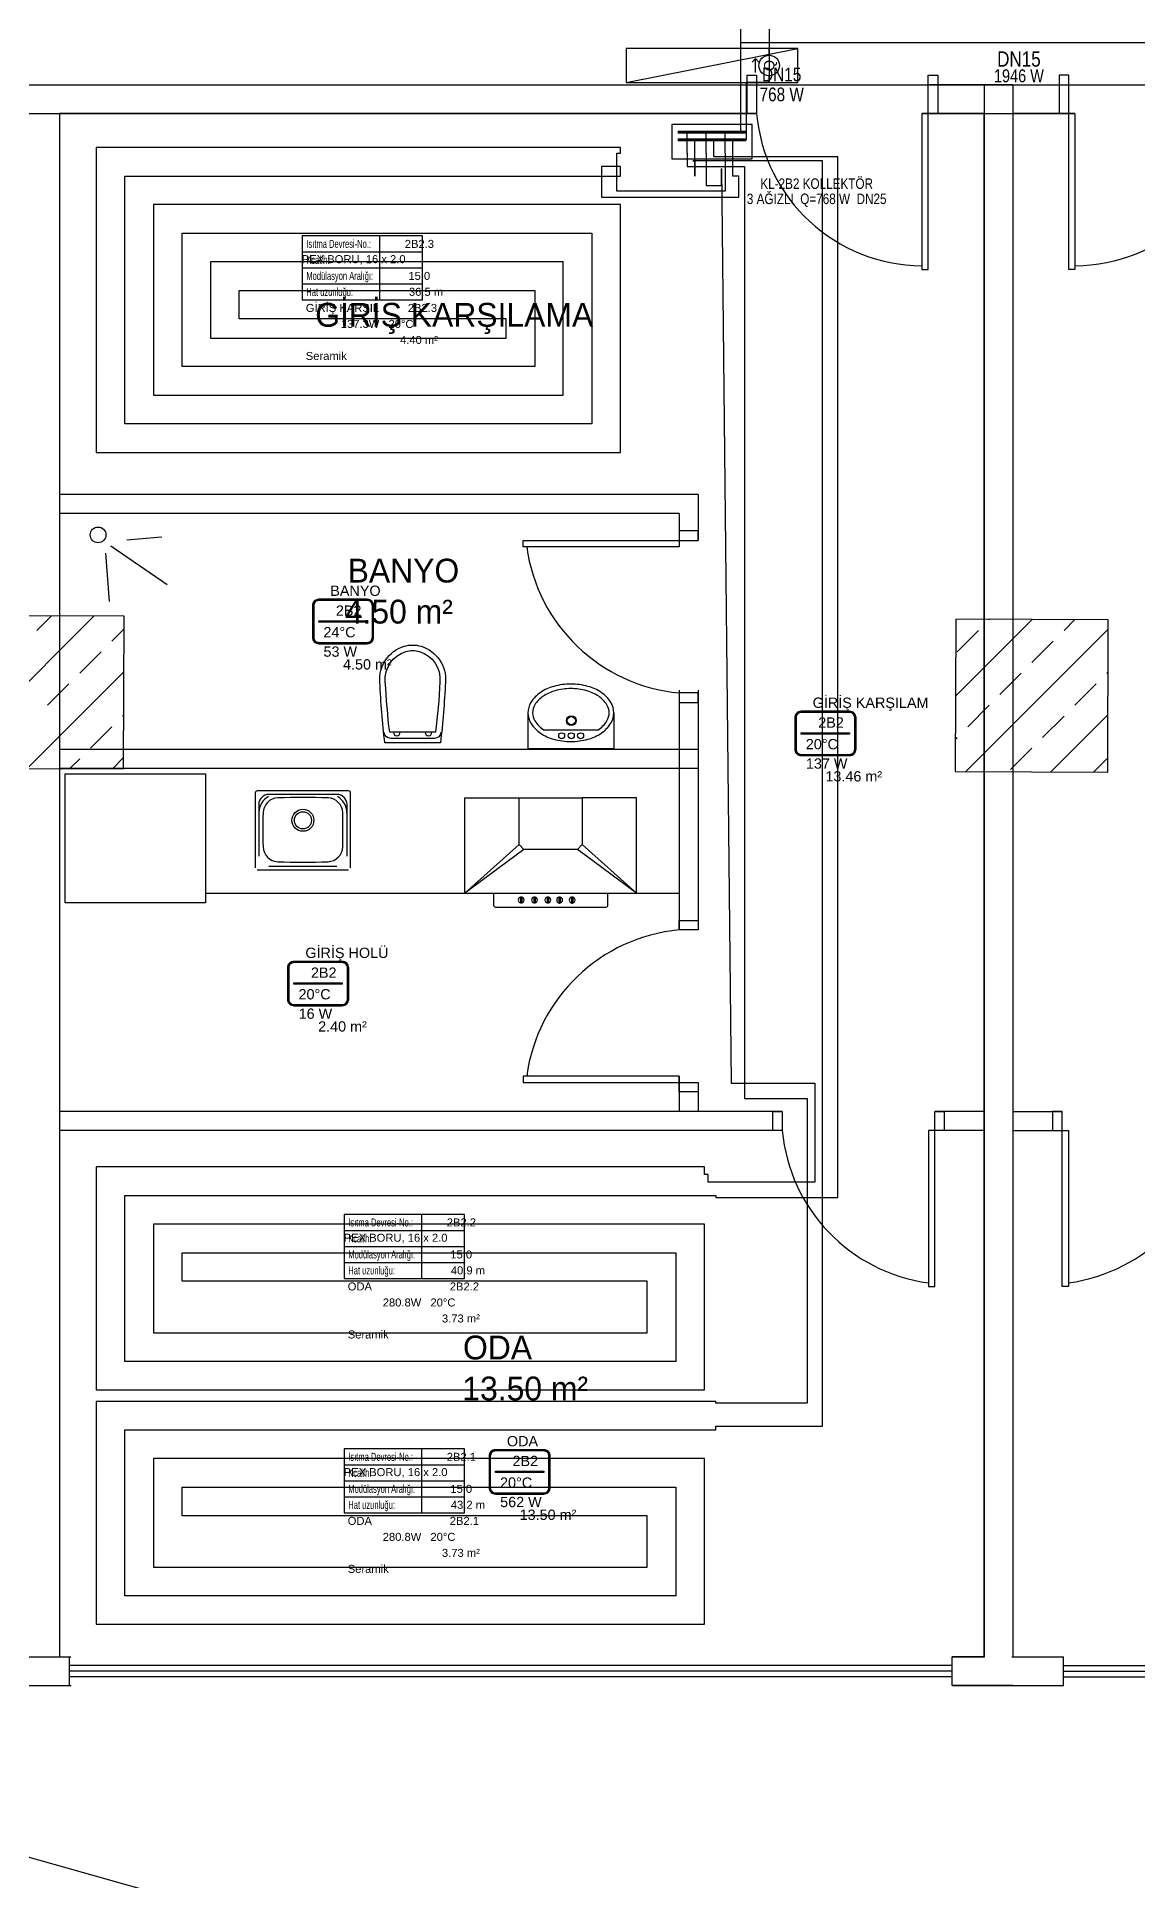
# Model space of a CAD drawing. Header units: centimetres. Extents: x 247996 to 315152, y -468471 to -440326.
# Drawn here: x 287890 to 288467, y -442834 to -441867 of the extents above; entities that cross this region are included whole.
import ezdxf
from ezdxf.enums import TextEntityAlignment as Align

# ---------------------------------------------------------------- set-up
doc = ezdxf.new("R2010")
doc.units = ezdxf.units.CM
doc.linetypes.add('ISITMA DONUS HATTI', pattern=[1.66, 1.57, -0.02, -0.07])
for name, color, linetype in [('SCOTT-MKDU0', 50, 'Continuous'), ('SCOTT-MTY-ISIKAYBIMAHAL', 2, 'Continuous'), ('SCOTT-MTY-KALORIMETRE', 6, 'Continuous'), ('SCOTT-MTY-KOLLETÖR', 7, 'Continuous'), ('SCOTT-MTY-PEX-BORU', 1, 'Continuous'), ('SCOTT-MTY-RADYATÖR', 2, 'Continuous'), ('SCOTT-MTY-SAYAC', 3, 'Continuous')]:
    doc.layers.add(name, color=color, linetype=linetype)
for name, color, linetype, lineweight in [('SCOTT-MTY-ISITMA-CAP', 41, 'Continuous', 30), ('SCOTT-MTY-ISITMA-DONUS-BORU', 30, 'ISITMA DONUS HATTI', 30), ('SCOTT-MTY-ISITMA-GIDIS-BORU', 10, 'Continuous', 30)]:
    doc.layers.add(name, color=color, linetype=linetype, lineweight=lineweight)
doc.styles.add('MtXpl_Comic_Sans_MS', font='comic.ttf')
doc.styles.add('MTYCAPLT', font='arial.ttf')
doc.styles.add('ROTAS', font='arial.ttf')

# ---------------------------------------------------------------- blocks, each defined once
blk = doc.blocks.new('T-DOLAP')
blk.add_line((-45, -9), (45, 9))
blk.add_lwpolyline([(-45, -9), (45, -9), (45, 9), (-45, 9)], close=True)
blk = doc.blocks.new('T-KALORIMETRE')
for p, q in [((-10, 0), (-6, 0)), ((6, 0), (10, 0))]:
    blk.add_line(p, q)
blk.add_lwpolyline([(-4, 8), (4, 8), (2, 10), (4, 8), (2, 6)])
blk.add_circle((0, 0), 6)
at = {"style": 'ROTAS'}
blk.add_text('Q', height=6, dxfattribs=at).set_placement((0, 0), align=Align.MIDDLE_CENTER)
blk = doc.blocks.new('MTY-ETIKET')
at = {"layer": 'SCOTT-MTY-RADYATÖR'}
for p, q in [((2.69, 0), (2.69, 8)), ((-7, 6), (8, 6)), ((-7, 4), (8, 4)), ((-7, 2), (8, 2))]:
    blk.add_line(p, q, dxfattribs=at)
blk.add_lwpolyline([(8, 0), (8, 8), (-7, 8), (-7, 0)], close=True, dxfattribs=at)
at = {"layer": 'SCOTT-MTY-RADYATÖR', "style": 'MTYCAPLT', "width": 0.65}
for s, p in [('Isıtma Devresi-No.:', (-6.5, 7)), ('Kcal/h:', (-6.5, 5)), ('Modülasyon Aralığı:', (-6.5, 3)), ('Hat uzunluğu:', (-6.5, 1))]:
    blk.add_text(s, height=1, rotation=360, dxfattribs=at).set_placement(p, align=Align.MIDDLE_LEFT)
for tag, p in [('NO1_001', (5.8, 6.5)), ('AR_001', (6.25, 2.5)), ('UZ_001', (6.31, 0.51))]:
    blk.add_attdef(tag, p, '', height=1, rotation=360, dxfattribs=at)
at = {"layer": 'SCOTT-MTY-RADYATÖR', "color": 2, "style": 'MTYCAPLT', "width": 0.65}
for tag, p in [('BORU_001', (-7.07, 4.59)), ('YER_001', (2.9, 4.5))]:
    blk.add_attdef(tag, p, '', height=1, dxfattribs=at)
blk = doc.blocks.new('MTY-RADYATOR MAHAL')
at = {"layer": 'SCOTT-MTY-ISIKAYBIMAHAL', "color": 2}
for points in [[(-35.7, 18.4), (-35.7, -18.4, 0.414214), (-28.2, -25.9), (28.2, -25.9, 0.414214), (35.7, -18.4), (35.7, 18.4, 0.414214), (28.2, 25.9), (-28.2, 25.9, 0.414214)], [(-34.2, 18.4), (-34.2, -18.4, 0.414214), (-28.2, -24.4), (28.2, -24.4, 0.414214), (34.2, -18.4), (34.2, 18.4, 0.414214), (28.2, 24.4), (-28.2, 24.4, 0.414214)]]:
    blk.add_lwpolyline(points, format="xyb", close=True, dxfattribs=at)
at = {"layer": 'SCOTT-MTY-ISIKAYBIMAHAL', "color": 4}
for points in [[(-35.2, 18.4), (-35.2, -18.4, 0.414214), (-28.2, -25.4), (28.2, -25.4, 0.414214), (35.2, -18.4), (35.2, 18.4, 0.414214), (28.2, 25.4), (-28.2, 25.4, 0.414214)], [(-34.7, 18.4), (-34.7, -18.4, 0.414214), (-28.2, -24.9), (28.2, -24.9, 0.414214), (34.7, -18.4), (34.7, 18.4, 0.414214), (28.2, 24.9), (-28.2, 24.9, 0.414214)]]:
    blk.add_lwpolyline(points, format="xyb", close=True, dxfattribs=at)
at = {"layer": 'SCOTT-MTY-ISIKAYBIMAHAL', "color": 2}
blk.add_lwpolyline([(-28.2, 0.8), (28.2, 0.8), (28.2, -0.8), (-28.2, -0.8)], close=True, dxfattribs=at)
at = {"layer": 'SCOTT-MTY-ISIKAYBIMAHAL', "color": 1, "style": 'MTYCAPLT', "width": 0.65}
for tag, p in [('MAHAL_001', (-14.9, 29.8)), ('NO_001', (-8.3, 6.7))]:
    blk.add_attdef(tag, p, '', height=12, rotation=360, dxfattribs=at)
at = {"layer": 'SCOTT-MTY-ISIKAYBIMAHAL', "color": 4, "style": 'MTYCAPLT', "width": 0.65}
for tag, p in [('DERECE_001', (-22.8, -18.5)), ('ISIKAYBI_001', (-22.7, -41.1))]:
    blk.add_attdef(tag, p, '', height=12, rotation=360, dxfattribs=at)
blk.add_attdef('ALAN', text='', height=12, rotation=360, dxfattribs=at).set_placement((0, -50), align=Align.MIDDLE_LEFT)

msp = doc.modelspace()

# ---------------------------------------------------------------- linework, layer by layer
at = {"layer": 'SCOTT-MKDU0', "color": 8, "ltscale": 0.03}
for p, q in [((287386.75, -441892.11), (288641.4, -441892.11)), ((287526.11, -441892.11), (288267.4, -441892.11)), ((288357.4, -441892.11), (288431.11, -441892.11)), ((288401.75, -441892.11), (288357.4, -441892.11)), ((288386.75, -441892.11), (288386.75, -442717.11)), ((288386.75, -441892.11), (288431.11, -441892.11)), ((288401.75, -441892.11), (288401.75, -442717.11)), ((287526.11, -441907.11), (288267.4, -441907.11)), ((287901.75, -441907.11), (287901.75, -442687.11)), ((287901.75, -441907.11), (287901.75, -442717.11)), ((288267.4, -441907.11), (287901.75, -441907.11)), ((287901.75, -441907.11), (287901.75, -442717.11)), ((288354.08, -441907.11), (288434.42, -441907.11)), ((288386.75, -441907.11), (288354.08, -441907.11)), ((288386.75, -441907.11), (288354.08, -441907.11)), ((288386.75, -441907.11), (288386.75, -442687.11)), ((288386.75, -441907.11), (288386.75, -442717.11)), ((288386.75, -442717.11), (288386.75, -441907.11)), ((288401.75, -441907.11), (288401.75, -442687.11)), ((288401.75, -441907.11), (288401.75, -442717.11)), ((288401.75, -441907.11), (288434.42, -441907.11)), ((288434.42, -441907.11), (288401.75, -441907.11)), ((288401.75, -441907.11), (288401.75, -442717.11)), ((288236.75, -442107.11), (287901.75, -442107.11)), ((288236.75, -442107.11), (288236.75, -442131.2)), ((288226.75, -442117.11), (287901.75, -442117.11)), ((288226.75, -442117.11), (288226.75, -442134.52)), ((287925.87, -442137.96), (287927.83, -442163.33)), ((287928.66, -442134.06), (287958.24, -442154.27)), ((287937.08, -442130.82), (287955.46, -442129.4)), ((287855.39, -442235.37), (287919.77, -442170.99)), ((287935.61, -442171.04), (287855.61, -442170.77)), ((287889.86, -442178.45), (287897.4, -442170.91)), ((287935.34, -442251.04), (287935.61, -442171.04)), ((288371.85, -442172.54), (288371.57, -442252.54)), ((288371.71, -442212.97), (288411.99, -442172.68)), ((288451.84, -442172.82), (288371.85, -442172.54)), ((288389.39, -442172.84), (288389.62, -442172.6)), ((288428.67, -442178.45), (288434.37, -442172.76)), ((288451.57, -442252.82), (288451.84, -442172.82)), ((287929.15, -442184.06), (287935.59, -442177.62)), ((288372.55, -442189.67), (288383.77, -442178.45)), ((288377.01, -442252.56), (288451.83, -442177.75)), ((288411.84, -442195.29), (288423.06, -442184.06)), ((287912.31, -442200.9), (287923.53, -442189.67)), ((287884.79, -442250.87), (287935.51, -442200.15)), ((288395, -442212.13), (288406.22, -442200.9)), ((288451.12, -442200.9), (288451.75, -442200.27)), ((287895.47, -442217.74), (287906.7, -442206.51)), ((288226.75, -442209.77), (288226.75, -442335.64)), ((288236.75, -442209.73), (288236.75, -442335.64)), ((288434.29, -442217.74), (288445.51, -442206.51)), ((287934.76, -442223.35), (287935.43, -442222.68)), ((288147.47, -442221.66), (288147.47, -442240.32)), ((288192.5, -442221.66), (288192.5, -442240.32)), ((288378.16, -442228.96), (288389.39, -442217.74)), ((288417.45, -442234.58), (288428.67, -442223.35)), ((288421.76, -442252.72), (288451.67, -442222.8)), ((287917.92, -442240.19), (287929.15, -442228.96)), ((288155.93, -442230.69), (288184.04, -442230.69)), ((288371.63, -442235.49), (288372.55, -442234.58)), ((288236.75, -442240.88), (287901.75, -442240.88)), ((288147.47, -442240.32), (288192.5, -442240.32)), ((288400.61, -442251.41), (288411.84, -442240.19)), ((287855.34, -442250.77), (287935.34, -442251.04)), ((288236.75, -442250.88), (287901.75, -442250.88)), ((287904.62, -442253.65), (287978.23, -442253.65)), ((287904.62, -442321.34), (287904.62, -442253.65)), ((287907.16, -442250.95), (287912.31, -442245.8)), ((287929.54, -442251.02), (287935.36, -442245.21)), ((287978.23, -442253.65), (287978.23, -442321.34)), ((288371.57, -442252.54), (288451.57, -442252.82)), ((288444.13, -442252.79), (288451.12, -442245.8)), ((288004.41, -442263.64), (288004.41, -442303.07)), ((288053.41, -442262.64), (288005.41, -442262.64)), ((288054.41, -442303.07), (288054.41, -442263.64)), ((288006.26, -442269.79), (288006.26, -442296.92)), ((288047.26, -442264.49), (288011.56, -442264.49)), ((288052.56, -442296.92), (288052.56, -442269.79)), ((288114.38, -442266.35), (288142.88, -442266.35)), ((288114.38, -442316.35), (288114.38, -442266.35)), ((288204.38, -442266.35), (288175.88, -442266.35)), ((288204.38, -442316.35), (288204.38, -442266.35)), ((288114.38, -442316.35), (288142.88, -442290.85)), ((288175.88, -442290.85), (288204.38, -442316.35)), ((288011.56, -442302.22), (288047.26, -442302.22)), ((288145.38, -442293.35), (288114.38, -442316.35)), ((288204.38, -442316.35), (288173.38, -442293.35)), ((288005.41, -442304.07), (288053.41, -442304.07)), ((287978.23, -442321.34), (287904.62, -442321.34)), ((287978.23, -442316.34), (288226.75, -442316.34)), ((287978.23, -442316.34), (288226.75, -442316.34)), ((288114.38, -442316.35), (288204.38, -442316.35)), ((288129.4, -442316.35), (288129.4, -442322.65)), ((288143.6, -442318.4), (288143.6, -442320.97)), ((288144.21, -442318.4), (288143.6, -442318.4)), ((288143.6, -442320.97), (288143.6, -442321.49)), ((288144.21, -442321.49), (288143.6, -442321.49)), ((288144.21, -442318.4), (288144.21, -442320.97)), ((288144.21, -442320.97), (288144.21, -442321.48)), ((288150.59, -442318.4), (288150.59, -442320.97)), ((288151.21, -442318.4), (288150.59, -442318.4)), ((288150.59, -442320.97), (288150.59, -442321.49)), ((288151.21, -442321.49), (288150.59, -442321.49)), ((288151.21, -442318.4), (288151.21, -442320.97)), ((288151.21, -442320.97), (288151.21, -442321.48)), ((288157.59, -442318.4), (288157.59, -442320.97)), ((288158.2, -442318.4), (288157.59, -442318.4)), ((288157.59, -442320.97), (288157.59, -442321.49)), ((288158.2, -442321.49), (288157.59, -442321.49)), ((288158.2, -442318.4), (288158.2, -442320.97)), ((288158.2, -442320.97), (288158.2, -442321.49)), ((288163.74, -442318.4), (288163.74, -442320.97)), ((288164.35, -442318.4), (288163.74, -442318.4)), ((288163.74, -442320.97), (288163.74, -442321.49)), ((288163.74, -442321.49), (288164.35, -442321.49)), ((288164.35, -442318.4), (288164.35, -442320.97)), ((288164.35, -442320.97), (288164.35, -442321.49)), ((288170.32, -442318.4), (288170.32, -442320.97)), ((288170.94, -442318.4), (288170.32, -442318.4)), ((288170.32, -442320.97), (288170.32, -442321.49)), ((288170.32, -442321.49), (288170.94, -442321.49)), ((288170.94, -442318.4), (288170.94, -442320.97)), ((288170.94, -442320.97), (288170.94, -442321.49)), ((288189.4, -442322.65), (288189.4, -442316.35)), ((288130.4, -442323.65), (288188.4, -442323.65)), ((288226.75, -442412.32), (288226.75, -442430.88)), ((288236.75, -442415.64), (288236.75, -442430.88)), ((288280.86, -442430.88), (287901.75, -442430.88)), ((288386.75, -442430.88), (288360.86, -442430.88)), ((288401.75, -442430.88), (288427.64, -442430.88)), ((288280.86, -442440.88), (287901.75, -442440.88)), ((288386.75, -442440.88), (288357.55, -442440.88)), ((288401.75, -442440.88), (288430.96, -442440.88)), ((287881.75, -442717.11), (287907.6, -442717.11)), ((287901.75, -442717.11), (287907.6, -442717.11)), ((287906.75, -442717.11), (287906.75, -442732.11)), ((288369.99, -442717.11), (288386.75, -442717.11)), ((288387.19, -442717.11), (288369.99, -442717.11)), ((288369.99, -442732.11), (288369.99, -442717.11)), ((288369.99, -442717.11), (288386.75, -442717.11)), ((288401.32, -442717.11), (288428.42, -442717.11)), ((288401.75, -442717.11), (288428.42, -442717.11)), ((288401.75, -442717.11), (288428.42, -442717.11)), ((288428.42, -442732.11), (288428.42, -442717.11)), ((288369.99, -442721.61), (287906.75, -442721.61)), ((288369.99, -442724.61), (287906.75, -442724.61)), ((288369.99, -442727.61), (287906.75, -442727.61)), ((288428.42, -442721.61), (288881.75, -442721.61)), ((288428.42, -442724.61), (288881.75, -442724.61)), ((288428.42, -442727.61), (288881.75, -442727.61)), ((288878.33, -443102.11), (287568.65, -442732.87)), ((287881.75, -442732.11), (287907.93, -442732.11)), ((288369.99, -442732.11), (288428.42, -442732.11)), ((288401.75, -442732.11), (288369.99, -442732.11)), ((288386.75, -442732.11), (288428.42, -442732.11))]:
    msp.add_line(p, q, dxfattribs=at)
for points in [[(288262.4, -441887.11), (288267.4, -441887.11), (288267.4, -441907.11), (288262.4, -441907.11), (288262.4, -441887.11)], [(288262.4, -441887.11), (288267.4, -441887.11), (288267.4, -441907.11), (288262.4, -441907.11), (288262.4, -441887.11)], [(288262.4, -441887.11), (288267.4, -441887.11), (288267.4, -441907.11), (288262.4, -441907.11), (288262.4, -441887.11)], [(288357.4, -441887.11), (288362.4, -441887.11), (288362.4, -441907.11), (288357.4, -441907.11), (288357.4, -441887.11)], [(288357.4, -441887.11), (288362.4, -441887.11), (288362.4, -441907.11), (288357.4, -441907.11), (288357.4, -441887.11)], [(288357.4, -441887.11), (288362.4, -441887.11), (288362.4, -441907.11), (288357.4, -441907.11), (288357.4, -441887.11)], [(288431.11, -441887.11), (288426.11, -441887.11), (288426.11, -441907.11), (288431.11, -441907.11), (288431.11, -441887.11)], [(288431.11, -441887.11), (288426.11, -441887.11), (288426.11, -441907.11), (288431.11, -441907.11), (288431.11, -441887.11)], [(288431.11, -441887.11), (288426.11, -441887.11), (288426.11, -441907.11), (288431.11, -441907.11), (288431.11, -441887.11)], [(288236.75, -442131.2), (288236.75, -442126.2), (288226.75, -442126.2), (288226.75, -442131.2), (288236.75, -442131.2)], [(288236.75, -442216.2), (288236.75, -442211.2), (288226.75, -442211.2), (288226.75, -442216.2), (288236.75, -442216.2)], [(288236.75, -442330.64), (288236.75, -442335.64), (288226.75, -442335.64), (288226.75, -442330.64), (288236.75, -442330.64)], [(288236.75, -442415.64), (288236.75, -442420.64), (288226.75, -442420.64), (288226.75, -442415.64), (288236.75, -442415.64)], [(288275.86, -442430.88), (288280.86, -442430.88), (288280.86, -442440.88), (288275.86, -442440.88), (288275.86, -442430.88)], [(288360.86, -442430.88), (288365.86, -442430.88), (288365.86, -442440.88), (288360.86, -442440.88), (288360.86, -442430.88)], [(288427.64, -442430.88), (288422.64, -442430.88), (288422.64, -442440.88), (288427.64, -442440.88), (288427.64, -442430.88)]]:
    msp.add_lwpolyline(points, dxfattribs=at)
for points in [[(288357.4, -441907.11), (288354.08, -441907.11), (288354.08, -441988.98), (288357.4, -441988.98)], [(288357.4, -441907.11), (288354.08, -441907.11), (288354.08, -441988.98), (288357.4, -441988.98)], [(288357.4, -441907.11), (288354.08, -441907.11), (288354.08, -441988.98), (288357.4, -441988.98)], [(288431.11, -441907.11), (288434.42, -441907.11), (288434.42, -441988.98), (288431.11, -441988.98)], [(288431.11, -441907.11), (288434.42, -441907.11), (288434.42, -441988.98), (288431.11, -441988.98)], [(288431.11, -441907.11), (288434.42, -441907.11), (288434.42, -441988.98), (288431.11, -441988.98)], [(288226.75, -442131.2), (288226.75, -442134.52), (288144.89, -442134.52), (288144.89, -442131.2)], [(288226.75, -442415.64), (288226.75, -442412.32), (288144.89, -442412.32), (288144.89, -442415.64)], [(288360.86, -442440.88), (288357.55, -442440.88), (288357.55, -442522.74), (288360.86, -442522.74)], [(288427.64, -442440.88), (288430.96, -442440.88), (288430.96, -442522.74), (288427.64, -442522.74)]]:
    msp.add_lwpolyline(points, close=True, dxfattribs=at)
for points in [[(288072.38, -442237.47, -0.01664), (288069.76, -442205.64, -0.351622), (288082.55, -442186.72, -0.068714), (288086.97, -442186.11, -0.068714), (288091.39, -442186.72, -0.351622), (288104.18, -442205.64, -0.01664), (288101.56, -442237.47)], [(288074.95, -442231.9, -0.016866), (288072.64, -442205.45, -0.351778), (288083.36, -442189.48, -0.068022), (288086.97, -442188.99, -0.068022), (288090.58, -442189.48, -0.351778), (288101.3, -442205.45, -0.016866), (288098.99, -442231.9)]]:
    msp.add_lwpolyline(points, format="xyb", close=True, dxfattribs=at)
msp.add_lwpolyline([(288101.84, -442232.02, -0.389191), (288098.49, -442235.09), (288086.97, -442235.09), (288075.45, -442235.09, -0.389191), (288072.1, -442232.02, -0.389191)], format="xyb", dxfattribs=at)
for centre, radius in [((287921.96, -442128.31, 51), 4.14), ((288170.23, -442225.78), 2.52), ((288170.23, -442225.78), 2.12), ((288165.14, -442233.72), 1.56), ((288170.18, -442233.72), 1.56), ((288175.1, -442233.72), 1.56)]:
    msp.add_circle(centre, radius, dxfattribs=at)
for centre, radius, start, end in [((288354.65, -441899.45), 87.59, 185.01909, 269.63134), ((288354.65, -441899.45), 87.59, 185.01909, 269.63134), ((288354.65, -441899.45), 87.59, 185.01909, 269.63134), ((288433.86, -441899.45), 87.59, 270.36866, 354.98091), ((288433.86, -441899.45), 87.59, 270.36866, 354.98091), ((288433.86, -441899.45), 87.59, 270.36866, 354.98091), ((288234.98, -442122.64), 88.95, 187.67474, 264.69191), ((288163.64, -442225.27), 17.19, 123.83466, 148.28659), ((288163.64, -442225.27), 14.8, 123.83466, 148.28659), ((288167.47, -442230.99), 24.08, 105.51757, 123.83466), ((288167.47, -442230.99), 21.68, 105.51757, 123.83466), ((288169.99, -442240.04), 33.47, 90, 105.51757), ((288169.99, -442240.04), 31.07, 90, 105.51757), ((288169.99, -442240.04), 33.47, 74.48243, 90), ((288169.99, -442240.04), 31.07, 74.48243, 90), ((288172.5, -442230.99), 21.68, 56.16534, 74.48243), ((288172.5, -442230.99), 24.08, 56.16534, 74.48243), ((288176.33, -442225.27), 14.8, 31.71341, 56.16534), ((288176.33, -442225.27), 17.19, 31.71341, 56.16534), ((288157.8, -442221.66), 10.33, 148.28659, 180), ((288157.8, -442221.66), 10.33, 180, 211.71341), ((288157.8, -442221.66), 7.93, 148.28659, 180), ((288157.8, -442221.66), 7.93, 180, 211.71341), ((288182.17, -442221.66), 7.93, 0, 31.71341), ((288182.17, -442221.66), 7.93, 328.28659, 0), ((288182.17, -442221.66), 10.33, 0, 31.71341), ((288182.17, -442221.66), 10.33, 328.28659, 0), ((288078.67, -442231.9), 1.78, 180, 0), ((288095.28, -442231.9), 1.78, 180, 0), ((288163.64, -442218.06), 17.19, 211.71341, 236.16534), ((288163.64, -442218.06), 14.8, 211.71341, 238.62326), ((288167.47, -442212.33), 24.08, 236.16534, 254.48243), ((288172.5, -442212.33), 24.08, 285.51757, 303.83466), ((288176.33, -442218.06), 14.8, 301.37674, 328.28659), ((288176.33, -442218.06), 17.19, 303.83466, 328.28659), ((288169.99, -442203.29), 33.47, 254.48243, 270), ((288169.99, -442203.29), 33.47, 270, 285.51757), ((288143.93, -442319.96), 1.54, 102.62331, 257.3765), ((288143.93, -442319.96), 1.54, 280.53795, 79.42462), ((288150.93, -442319.96), 1.54, 102.62331, 257.3765), ((288150.93, -442319.96), 1.54, 280.53795, 79.42462), ((288157.92, -442319.96), 1.54, 102.62331, 257.3765), ((288157.92, -442319.96), 1.54, 280.53795, 79.42462), ((288164.07, -442319.96), 1.54, 102.62331, 257.3765), ((288164.07, -442319.96), 1.54, 280.53795, 79.42462), ((288170.66, -442319.96), 1.54, 102.62331, 257.3765), ((288170.66, -442319.96), 1.54, 280.53795, 79.42462), ((288130.4, -442322.65), 1, 180, 270), ((288188.4, -442322.65), 1, 270, 0), ((288234.98, -442424.2), 88.95, 95.30809, 172.32526), ((288369.43, -442432.65), 88.95, 185.30809, 262.32526), ((288419.08, -442432.65), 88.95, 277.67474, 354.69191)]:
    msp.add_arc(centre, radius, start, end, dxfattribs=at)
for centre, major_axis, start_param, end_param in [((288005.41, -442263.64), (-0.707, 0.707), -0.785398, 0.785398), ((288053.41, -442263.64), (-0.707, 0.707), 3.926991, 5.497787), ((288011.56, -442269.79), (-3.75, 3.75), -0.785398, 0.785398), ((288016.41, -442274.31), (-7.14, 7.14), -0.258001, 0.758428), ((288016.53, -442274.32), (5.66, 5.66), 0.825137, 2.329224), ((288029.41, -442598.32), (-332.25, 0), 4.67265, 4.752129), ((288029.41, -442278.07), (4.07, 4.07), 3.926991, 10.210176), ((288042.29, -442274.32), (5.66, 5.66), 5.524757, 7.028844), ((288047.26, -442269.79), (3.75, 3.75), 5.497787, 7.068583), ((288042.41, -442274.31), (7.14, 7.14), 5.524757, 6.541187), ((288340.66, -442283.07), (-234.94, 234.94), 0.758428, 0.812368), ((288029.41, -442278.07), (3.18, 3.18), 3.926991, 10.210176), ((287718.16, -442283.07), (234.94, 234.94), 5.470817, 5.524757), ((288016.53, -442291.81), (-5.66, 5.66), 0.812368, 2.316455), ((288042.29, -442291.81), (-5.66, 5.66), 2.395934, 3.900021), ((288029.41, -441967.82), (-332.25, 0), 1.531058, 1.610536)]:
    msp.add_ellipse(centre, major_axis=major_axis, ratio=1, start_param=start_param, end_param=end_param, dxfattribs=at)
at = {"layer": 'SCOTT-MKDU0', "color": 8, "ltscale": 0.03, "invisible_edges": 4}
for points in [[(288142.88, -442266.35), (288175.88, -442266.35), (288175.88, -442290.85), (288142.88, -442290.85)], [(288173.38, -442293.35), (288145.38, -442293.35), (288142.88, -442290.85), (288175.88, -442290.85)]]:
    msp.add_3dface(points, dxfattribs=at)
at = {"layer": 'SCOTT-MTY-ISITMA-DONUS-BORU'}
for points in [[(288274, -441860), (288274, -441873)], [(288274, -441873), (288274, -441891)], [(288274, -441891), (288262, -441891), (288262, -441921)], [(288235, -441928), (288235, -441921)], [(288245, -441928), (288245, -441921)], [(288255, -441928), (288255, -441921)]]:
    msp.add_lwpolyline(points, dxfattribs=at)
at = {"layer": 'SCOTT-MTY-ISITMA-DONUS-BORU', "const_width": 1.6}
msp.add_lwpolyline([(288226, -441921), (288262, -441921)], dxfattribs=at)
at = {"layer": 'SCOTT-MTY-ISITMA-GIDIS-BORU'}
for points in [[(287811, -441765), (288259, -441765), (288259, -441870)], [(288259, -441870), (288551, -441870)], [(288259, -441870), (288259, -441873)], [(288259, -441873), (288259, -441891)], [(288259, -441891), (288259, -441917)], [(288231, -441928), (288231, -441917)], [(288241, -441928), (288241, -441917)], [(288251, -441928), (288251, -441917)]]:
    msp.add_lwpolyline(points, dxfattribs=at)
at = {"layer": 'SCOTT-MTY-ISITMA-GIDIS-BORU', "const_width": 1.6}
msp.add_lwpolyline([(288226, -441917), (288262, -441917)], dxfattribs=at)
at = {"layer": 'SCOTT-MTY-KOLLETÖR'}
msp.add_lwpolyline([(288223, -441931), (288265, -441931), (288265, -441913), (288223, -441913)], close=True, dxfattribs=at)
at = {"layer": 'SCOTT-MTY-PEX-BORU'}
for points in [[(288251, -441928), (288251, -441948), (288194, -441948), (288194, -441928), (288196, -441928), (288196, -441925), (287921, -441925), (287921, -442085), (288196, -442085), (288196, -441955), (287951, -441955), (287951, -442055), (288166, -442055), (288166, -441985), (287981, -441985), (287981, -442025), (288136, -442025), (288136, -442015), (287996, -442015), (287996, -442000), (288151, -442000), (288151, -442040), (287966, -442040), (287966, -441970), (288181, -441970), (288181, -442070), (287936, -442070), (287936, -441940), (288196, -441940), (288196, -441935), (288186, -441935), (288186, -441951), (288258, -441951), (288258, -441940), (288255, -441940), (288255, -441928)], [(288231, -441928), (288231, -441935), (288261, -441935), (288261, -442424), (288294, -442424), (288294, -442584), (288246, -442584), (288246, -442583), (288240, -442583), (287921, -442583), (287921, -442700), (288240, -442700), (288240, -442613), (287951, -442613), (287951, -442670), (288210, -442670), (288210, -442643), (287966, -442643), (287966, -442628), (288225, -442628), (288225, -442685), (287936, -442685), (287936, -442598), (288240, -442598), (288246, -442598), (288246, -442596), (288302, -442596), (288302, -441932), (288234, -441932), (288235, -441932), (288235, -441940), (288235, -441928)], [(288241, -441928), (288241, -441945), (288249, -441945), (288249, -441936), (288254, -442416), (288298, -442416), (288298, -442468), (288242, -442468), (288242, -442464), (288240, -442464), (288240, -442460), (287921, -442460), (287921, -442577), (288240, -442577), (288240, -442490), (287951, -442490), (287951, -442547), (288210, -442547), (288210, -442520), (287966, -442520), (287966, -442505), (288225, -442505), (288225, -442562), (287936, -442562), (287936, -442475), (288240, -442475), (288246, -442475), (288246, -442476), (288310, -442476), (288310, -441930), (288245, -441930), (288245, -441928)]]:
    msp.add_lwpolyline(points, dxfattribs=at)

# ---------------------------------------------------------------- block references
at = {"layer": 'SCOTT-MTY-ISIKAYBIMAHAL'}
ref = msp.add_blockref('MTY-RADYATOR MAHAL', (288050.45, -442173.75), dxfattribs=dict(at, xscale=0.45, yscale=0.45))
ref.add_attrib('DERECE_001', '24%%DC', (288040.17, -442182.06), dxfattribs={"height": 5.4, "rotation": 359.99998, "style": 'MTYCAPLT'})
ref.add_attrib('MAHAL_001', 'BANYO', (288043.76, -442160.32), dxfattribs={"height": 5.4, "rotation": 359.99998, "style": 'MTYCAPLT'})
ref.add_attrib('ISIKAYBI_001', '53 W', (288040.22, -442192.25), dxfattribs={"height": 5.4, "rotation": 359.99998, "style": 'MTYCAPLT'})
ref.add_attrib('NO_001', '2B2', (288046.7, -442170.73), dxfattribs={"height": 5.4, "rotation": 359.99998, "style": 'MTYCAPLT'})
ref.add_attrib('ALAN', '4.50 m²', (288050.45, -442198.95), dxfattribs={"height": 5.4, "rotation": 359.99998, "style": 'MTYCAPLT'})
ref = msp.add_blockref('MTY-RADYATOR MAHAL', (288303.5, -442232.5), dxfattribs=dict(at, xscale=0.45, yscale=0.45))
ref.add_attrib('DERECE_001', '20%%DC', (288293.22, -442240.81), dxfattribs={"height": 5.4, "rotation": 359.99998, "style": 'MTYCAPLT'})
ref.add_attrib('MAHAL_001', 'GİRİŞ KARŞILAM', (288296.81, -442219.07), dxfattribs={"height": 5.4, "rotation": 359.99998, "style": 'MTYCAPLT'})
ref.add_attrib('ISIKAYBI_001', '137 W', (288293.27, -442251), dxfattribs={"height": 5.4, "rotation": 359.99998, "style": 'MTYCAPLT'})
ref.add_attrib('NO_001', '2B2', (288299.75, -442229.48), dxfattribs={"height": 5.4, "rotation": 359.99998, "style": 'MTYCAPLT'})
ref.add_attrib('ALAN', '13.46 m²', (288303.5, -442257.7), dxfattribs={"height": 5.4, "rotation": 359.99998, "style": 'MTYCAPLT'})
ref = msp.add_blockref('MTY-RADYATOR MAHAL', (288037.39, -442363.75), dxfattribs=dict(at, xscale=0.45, yscale=0.45))
ref.add_attrib('DERECE_001', '20%%DC', (288027.11, -442372.06), dxfattribs={"height": 5.4, "rotation": 359.99998, "style": 'MTYCAPLT'})
ref.add_attrib('MAHAL_001', 'GİRİŞ HOLÜ', (288030.7, -442350.32), dxfattribs={"height": 5.4, "rotation": 359.99998, "style": 'MTYCAPLT'})
ref.add_attrib('ISIKAYBI_001', '16 W', (288027.16, -442382.25), dxfattribs={"height": 5.4, "rotation": 359.99998, "style": 'MTYCAPLT'})
ref.add_attrib('NO_001', '2B2', (288033.63, -442360.73), dxfattribs={"height": 5.4, "rotation": 359.99998, "style": 'MTYCAPLT'})
ref.add_attrib('ALAN', '2.40 m²', (288037.39, -442388.95), dxfattribs={"height": 5.4, "rotation": 359.99998, "style": 'MTYCAPLT'})
ref = msp.add_blockref('MTY-RADYATOR MAHAL', (288143.1, -442620), dxfattribs=dict(at, xscale=0.45, yscale=0.45))
ref.add_attrib('DERECE_001', '20%%DC', (288132.83, -442628.31), dxfattribs={"height": 5.4, "rotation": 359.99998, "style": 'MTYCAPLT'})
ref.add_attrib('MAHAL_001', 'ODA', (288136.42, -442606.57), dxfattribs={"height": 5.4, "rotation": 359.99998, "style": 'MTYCAPLT'})
ref.add_attrib('ISIKAYBI_001', '562 W', (288132.88, -442638.5), dxfattribs={"height": 5.4, "rotation": 359.99998, "style": 'MTYCAPLT'})
ref.add_attrib('NO_001', '2B2', (288139.35, -442616.98), dxfattribs={"height": 5.4, "rotation": 359.99998, "style": 'MTYCAPLT'})
ref.add_attrib('ALAN', '13.50 m²', (288143.1, -442645.2), dxfattribs={"height": 5.4, "rotation": 359.99998, "style": 'MTYCAPLT'})
at = {"layer": 'SCOTT-MTY-KALORIMETRE', "xscale": 0.9, "yscale": 0.9, "rotation": 90}
msp.add_blockref('T-KALORIMETRE', (288274, -441882), dxfattribs=at)
at = {"layer": 'SCOTT-MTY-PEX-BORU'}
ref = msp.add_blockref('MTY-ETIKET', (288058.5, -442005), dxfattribs=dict(at, xscale=4.2, yscale=4.2))
ref.add_attrib('UZ_001', '36.5 m', (288085.01, -442002.86), dxfattribs={"height": 4.2, "rotation": 359.99998, "style": 'MTYCAPLT'})
ref.add_attrib('AR_001', '15.0', (288084.75, -441994.5), dxfattribs={"height": 4.2, "rotation": 359.99998, "style": 'MTYCAPLT'})
ref.add_attrib('NO1_001', '2B2.3', (288082.86, -441977.7), dxfattribs={"height": 4.2, "rotation": 359.99998, "style": 'MTYCAPLT'})
ref.add_attrib('BORU_001', 'PEX BORU, 16 x 2.0', (288028.81, -441985.72), dxfattribs={"height": 4.2, "style": 'MTYCAPLT'})
ref.add_attrib('MAHAL_001', 'GİRİŞ KARŞIL', (288030.92, -442011.3), dxfattribs={"height": 4.2, "style": 'MTYCAPLT'})
ref.add_attrib('NO_001', '2B2.3', (288084.45, -442011.3), dxfattribs={"height": 4.2, "style": 'MTYCAPLT'})
ref.add_attrib('DERECE_001', '20°C', (288074.31, -442019.7), dxfattribs={"height": 4.2, "style": 'MTYCAPLT'})
ref.add_attrib('KCAL/H:_001', '137.3W', (288049.29, -442019.7), dxfattribs={"height": 4.2, "style": 'MTYCAPLT'})
ref.add_attrib('ALAN_001', '4.40 m²', (288080.35, -442028.1), dxfattribs={"height": 4.2, "style": 'MTYCAPLT'})
ref.add_attrib('MALZEMECINSI_001', 'Seramik', (288030.92, -442036.5), dxfattribs={"height": 4.2, "style": 'MTYCAPLT'})
ref = msp.add_blockref('MTY-ETIKET', (288080.5, -442518.5), dxfattribs=dict(at, xscale=4.2, yscale=4.2))
ref.add_attrib('UZ_001', '40.9 m', (288107.01, -442516.36), dxfattribs={"height": 4.2, "rotation": 359.99998, "style": 'MTYCAPLT'})
ref.add_attrib('AR_001', '15.0', (288106.75, -442508), dxfattribs={"height": 4.2, "rotation": 359.99998, "style": 'MTYCAPLT'})
ref.add_attrib('NO1_001', '2B2.2', (288104.86, -442491.2), dxfattribs={"height": 4.2, "rotation": 359.99998, "style": 'MTYCAPLT'})
ref.add_attrib('BORU_001', 'PEX BORU, 16 x 2.0', (288050.81, -442499.22), dxfattribs={"height": 4.2, "style": 'MTYCAPLT'})
ref.add_attrib('MAHAL_001', 'ODA', (288052.92, -442524.8), dxfattribs={"height": 4.2, "style": 'MTYCAPLT'})
ref.add_attrib('NO_001', '2B2.2', (288106.45, -442524.8), dxfattribs={"height": 4.2, "style": 'MTYCAPLT'})
ref.add_attrib('DERECE_001', '20°C', (288096.31, -442533.2), dxfattribs={"height": 4.2, "style": 'MTYCAPLT'})
ref.add_attrib('KCAL/H:_001', '280.8W', (288071.29, -442533.2), dxfattribs={"height": 4.2, "style": 'MTYCAPLT'})
ref.add_attrib('ALAN_001', '3.73 m²', (288102.35, -442541.6), dxfattribs={"height": 4.2, "style": 'MTYCAPLT'})
ref.add_attrib('MALZEMECINSI_001', 'Seramik', (288052.92, -442550), dxfattribs={"height": 4.2, "style": 'MTYCAPLT'})
ref = msp.add_blockref('MTY-ETIKET', (288080.5, -442641.5), dxfattribs=dict(at, xscale=4.2, yscale=4.2))
ref.add_attrib('UZ_001', '43.2 m', (288107.01, -442639.36), dxfattribs={"height": 4.2, "rotation": 359.99998, "style": 'MTYCAPLT'})
ref.add_attrib('AR_001', '15.0', (288106.75, -442631), dxfattribs={"height": 4.2, "rotation": 359.99998, "style": 'MTYCAPLT'})
ref.add_attrib('NO1_001', '2B2.1', (288104.86, -442614.2), dxfattribs={"height": 4.2, "rotation": 359.99998, "style": 'MTYCAPLT'})
ref.add_attrib('BORU_001', 'PEX BORU, 16 x 2.0', (288050.81, -442622.22), dxfattribs={"height": 4.2, "style": 'MTYCAPLT'})
ref.add_attrib('MAHAL_001', 'ODA', (288052.92, -442647.8), dxfattribs={"height": 4.2, "style": 'MTYCAPLT'})
ref.add_attrib('NO_001', '2B2.1', (288106.45, -442647.8), dxfattribs={"height": 4.2, "style": 'MTYCAPLT'})
ref.add_attrib('DERECE_001', '20°C', (288096.31, -442656.2), dxfattribs={"height": 4.2, "style": 'MTYCAPLT'})
ref.add_attrib('KCAL/H:_001', '280.8W', (288071.29, -442656.2), dxfattribs={"height": 4.2, "style": 'MTYCAPLT'})
ref.add_attrib('ALAN_001', '3.73 m²', (288102.35, -442664.6), dxfattribs={"height": 4.2, "style": 'MTYCAPLT'})
ref.add_attrib('MALZEMECINSI_001', 'Seramik', (288052.92, -442673), dxfattribs={"height": 4.2, "style": 'MTYCAPLT'})
at = {"layer": 'SCOTT-MTY-SAYAC'}
msp.add_blockref('T-DOLAP', (288244, -441882), dxfattribs=at)

# ---------------------------------------------------------------- texts
at = {"layer": 'SCOTT-MKDU0', "color": 8, "ltscale": 0.03, "style": 'MtXpl_Comic_Sans_MS'}
for s, p in [('GİRİŞ KARŞILAMA', (288035.85, -442019.08)), ('ODA', (288113.4, -442560.98)), ('13.50 m²', (288113.04, -442582.5))]:
    msp.add_text(s, height=12.5, rotation=360, dxfattribs=at).set_placement(p)
for s, p in [('BANYO', (288052.88, -442153.3)), ('4.50 m²', (288051.39, -442174.83))]:
    msp.add_text(s, height=12.5, dxfattribs=at).set_placement(p)
at = {"layer": 'SCOTT-MTY-ISITMA-CAP', "style": 'ROTAS', "width": 0.8}
for s, height, p in [('DN15', 8, (288405, -441878.6)), ('DN15', 7.2, (288280.58, -441886.72)), ('1946 W', 6.8, (288405, -441887.4)), ('768 W', 7.2, (288280.58, -441897.16))]:
    msp.add_text(s, height=height, dxfattribs=at).set_placement(p, align=Align.MIDDLE_CENTER)
at = {"layer": 'SCOTT-MTY-KOLLETÖR', "style": 'ROTAS', "width": 0.8}
for s, p in [('KL-2B2 KOLLEKTÖR', (288298.92, -441943.99)), ('3 AĞIZLI  Q=768 W  DN25', (288298.92, -441951.96))]:
    msp.add_text(s, height=5.5, dxfattribs=at).set_placement(p, align=Align.MIDDLE_CENTER)

doc.saveas('drawing.dxf')
